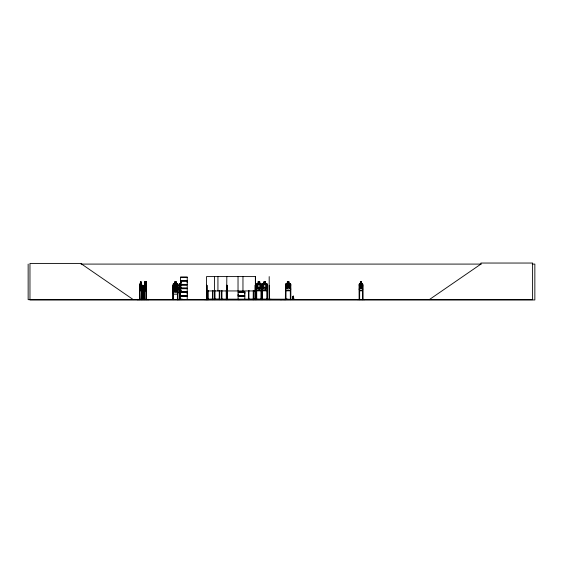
<?xml version="1.0" encoding="UTF-8"?>
<svg xmlns="http://www.w3.org/2000/svg" width="563" height="563" viewBox="0 0 563 563"><rect width="100%" height="100%" fill="white"/><g stroke="black" fill="none" stroke-linecap="round" stroke-linejoin="round"><path stroke-width="0.84" d="M187.226 294.027L187.226 292.373L180.519 292.373M187.226 282.739L187.226 281.092L180.519 281.092M238.114 295.674L238.114 292.373L244.828 292.373L244.821 295.674L238.114 295.674L238.121 294.027M244.821 294.027L244.821 292.373M271.978 299.389L262.59 299.284M293.07 299.615L293.21 296.215L292.908 299.615M140.426 283.611L139.751 284.266L139.983 290.726L141.496 290.726L141.714 284.231L141.017 283.611M141.496 290.726L141.665 288.974M144.529 299.586L144.719 281.845L146.289 281.845M144.557 283.597L144.775 281.845M143.868 297.679L143.861 290.557M144.142 295.927L143.924 297.679L142.355 297.679M238.086 299.537L238.121 296.335L244.828 296.335L244.828 299.516L238.1 299.65M136.999 299.65L148.963 299.65M137.09 299.389L148.878 299.622M139.511 299.615L139.941 299.136M144.431 299.65L144.424 299.136M292.619 299.615L293.133 296.215L293.851 299.615M292.5 299.615L293.091 296.215M181.891 299.65L181.948 299.136M182.004 299.615L182.088 299.136L182.116 299.657M359.539 290.726L362.375 290.726L362.783 284.231L362.741 299.657M362.375 290.726L362.783 288.974M181.349 281.901L180.561 281.901L180.216 284.259L180.744 286.271L180.23 288.376L180.913 286.658M208.437 299.615L204.587 299.622L212.399 299.284M142.418 290.557L142.179 291.212L142.425 290.621M146.225 288.967L146.464 288.312M177.422 294.111L177.978 292.401M177.458 294.168L178.049 292.408L178.028 284.231L177.422 283.611L176.339 283.611M175.501 285.814L175.572 285.758M178.028 288.974L177.436 290.726L173.517 290.726L173.003 288.974L173.538 290.726M260.943 290.726L261.577 288.967M267.404 288.967L266.771 290.726L262.625 290.726L262.084 288.974M290.839 288.974L290.234 290.726L286.088 290.726L285.54 288.974M171.982 299.389L184.46 299.615M173.503 299.622L173.481 299.136L172.855 299.136M180.047 283.611L179.801 299.657M180.061 283.668L179.759 299.65M207.599 299.368L207.67 290.374M226.439 299.136L226.439 299.657L226.474 285.314L227.311 285.314L227.368 299.657M226.607 285.314L226.664 299.657L226.826 276.595M248.374 299.615L248.473 290.374M256.109 299.389L256.221 285.314L256.707 285.314L256.707 299.657M261.858 299.65L262.084 284.238L262.639 283.611L263.906 283.611M145.824 288.903L146.148 285.019L145.824 283.611L145.219 283.611L145.198 290.726M359.159 299.657L359.215 284.238L359.595 283.611M359.215 284.238L359.616 283.668M180.491 288.249L187.233 288.404M173.059 287.679L173.587 287.046L174.72 287.046L174.706 285.279L176.388 285.279L176.388 287.046L177.465 287.046L178.049 287.672M174.755 287.109L173.925 287.693L173.925 290.987L174.755 292.401L176.31 292.401L177.141 290.987L177.141 287.693L176.31 287.109M429.245 299.657L480.929 264.089L480.929 263.041L532.605 263.041L532.605 299.657L28.15 299.657L28.15 264.089M258.072 283.668L257.192 284.259L257.192 287.552L258.072 288.967L259.726 288.967L260.606 287.552L260.606 284.259L259.726 283.668M263.906 283.668L263.02 284.259L263.02 287.552L263.906 288.967L265.553 288.967L266.433 287.552L266.433 284.259L265.553 283.668M357.188 299.622L364.838 299.657M208.275 299.622L208.155 290.374M80.988 264.089L481.196 264.089M532.211 264.089L534.85 264.089L534.85 299.959L29.966 299.959L29.966 263.414L81.649 263.414L81.649 264.089L133.325 299.657M180.512 277.116L187.233 277.116M180.526 277.446L187.226 277.446M180.47 280.656L187.275 280.656M180.47 280.86L187.275 280.86M181.377 281.845L180.533 281.845L180.561 283.668M362.319 283.611L362.741 284.259L362.361 283.611L361.552 283.611L361.594 281.845L360.362 281.845L360.362 283.611M140.398 281.901L141.053 281.901M144.74 281.901L146.274 281.901M176.303 281.901L174.727 281.901L174.748 283.668L173.911 284.259L173.911 287.552L174.748 288.967L176.303 288.967L177.141 287.552L177.141 284.259L176.303 283.668L176.36 281.845L174.671 281.845L174.671 283.611L173.531 283.611L173.003 284.238L172.975 299.657L172.911 285.314L173.432 285.314M258.072 281.901L259.726 281.901L259.754 290.726M265.553 281.901L263.906 281.901L263.906 290.726M289.016 281.901L287.369 281.901L287.369 283.668L286.483 284.259L286.483 287.552L287.369 288.967L289.016 288.967L289.896 287.552L289.896 284.259L289.016 283.668L289.072 281.845L287.306 281.845L287.306 283.611L286.103 283.611L285.54 284.238L285.357 299.361M360.404 281.901L361.552 281.901M140.94 282.197L140.56 282.197L140.94 282.788M181.216 282.197L180.744 282.197L180.744 282.788L181.216 282.788M146.232 281.845L146.486 288.333M179.998 283.611L180.589 283.611M258.072 283.611L256.812 283.611L256.249 284.238L256.249 288.974L256.798 290.726L260.972 290.726M259.754 283.604L260.95 283.604L261.577 284.301M265.581 283.604L266.785 283.682L262.668 283.668L262.14 284.266L262.14 288.967M289.072 283.611L290.212 283.611L290.839 284.231L290.832 299.657M359.553 283.611L360.404 283.611M141.482 283.668L139.941 283.668L139.73 284.238L139.744 299.657L139.793 299.136M173.559 283.668L177.415 283.668L177.957 284.259L177.915 299.657M180.005 283.668L181.349 283.668M256.841 283.668L260.95 283.604M359.574 283.668L362.347 283.668M181.349 284.259L180.61 284.259L180.61 287.552L181.349 287.552M258.072 284.259L259.726 284.259M263.906 284.259L265.553 284.259M180.519 284.385L187.233 284.385L187.233 281.092M180.47 284.618L187.275 284.618M180.47 284.822L187.275 284.822M180.519 285.054L187.233 285.054L187.233 288.228L180.512 288.228L187.226 288.143M141.637 285.314L141.496 299.657M174.755 285.342L176.332 285.342M177.957 285.314L177.436 285.314L177.38 299.629L177.38 299.136L178.007 299.136L178.007 299.657M206.53 285.314L207.001 285.314L207.043 299.657M261.485 285.314L261 285.314L260.943 299.657M262.048 285.314L262.534 285.314L262.478 299.657M267.319 285.314L266.827 285.314L266.883 299.657M269.191 285.314L269.374 299.657M285.511 285.314L285.997 285.314L285.997 299.657M290.782 285.314L290.297 285.314L290.346 299.657M359.194 285.314L359.666 285.314M173.594 287.109L177.444 287.109L177.992 287.693M258.072 287.552L259.726 287.552M263.906 287.552L265.553 287.552M180.512 288.523L187.233 288.538L187.226 291.711L180.519 291.711M180.526 288.728L187.226 288.728M142.819 288.854L143.481 288.854M144.74 288.903L146.274 288.903M144.726 288.967L145.198 288.967M145.789 288.967L146.281 288.967M179.745 288.974L180.04 290.726M181.349 288.967L180.61 288.967L180.216 287.552L180.294 284.224L180.899 285.87M359.173 288.974L359.588 290.726M142.362 290.557L142.854 290.557M143.445 290.557L143.917 290.557M139.941 290.67L141.482 290.67M142.369 290.621L143.91 290.621M145.17 290.67L145.824 290.67M173.559 290.67L177.415 290.67M180.005 290.67L181.272 290.67M260.901 290.67L256.841 290.67L256.313 288.967M262.668 290.67L266.728 290.67M286.131 290.67L290.191 290.67M359.574 290.67L362.347 290.67M145.845 290.726L145.148 290.726L145.148 288.967M179.984 290.726L181.279 290.726M206.53 290.944L255.525 290.944M238.114 291.711L244.828 291.711M180.47 291.944L187.275 291.944M238.065 291.944L244.877 291.944M180.47 292.148L187.275 292.148M238.065 292.148L244.877 292.148M173.038 292.408L173.573 294.168L177.479 294.168M180.519 295.674L187.233 295.674L187.233 292.373M142.214 295.92L142.411 297.679M180.47 295.899L187.275 295.899M238.065 295.899L244.877 295.899M180.47 296.103L187.275 296.103M238.065 296.103L244.877 296.103M180.519 296.335L187.233 296.335L187.233 299.516L177.078 299.65L187.226 299.425M141.25 299.136L141.686 299.136M141.932 299.136L142.355 299.657L142.319 285.314L141.939 299.657L142.073 299.136M143.678 299.136L144.114 299.136M144.276 299.136L144.698 299.657L144.67 285.314L144.283 299.657M146.021 299.136L146.457 299.136M179.52 299.136L179.991 299.136M290.832 299.136L290.241 299.136L290.241 299.657M359.159 299.136L359.701 299.136L359.701 299.657M362.917 299.136L362.375 299.136L362.375 299.657M148.857 299.361L137.105 299.657M215.031 299.284L219.218 299.284M221.991 299.284L228.874 299.615M249.015 299.284L260.943 299.284M286.053 299.284L290.241 299.284M238.121 299.425L244.821 299.425M213.011 299.586L212.99 299.136M219.844 299.615L219.816 299.136M261.612 299.615L261.542 299.136M179.646 299.615L179.562 285.314L179.949 285.314L179.97 299.657M290.782 284.259L290.191 283.668L286.131 283.668L285.603 284.266L285.603 288.967M266.756 283.611L267.404 284.301M144.093 299.615L144.065 285.314L143.713 290.374M143.861 299.615L143.868 299.136M143.481 290.621L143.797 294.505L143.481 295.913L142.875 295.913L142.854 288.791M144.522 288.319L144.782 288.967M173.615 294.111L173.094 292.401L173.115 287.7M359.257 288.967L359.616 290.67M293.351 296.215L293.97 299.615M143.945 299.629L143.896 285.314M146.218 281.901L146.415 283.611M293.562 299.615L293.288 296.215L293.33 297.911M362.917 299.657L362.882 285.314L362.417 285.314L362.417 299.657M362.663 299.136L362.685 299.657M362.551 290.374L362.516 299.657M361.552 281.845L362.108 287.552L361.509 288.967L360.404 288.967L359.806 287.552L359.806 284.259L360.404 283.668L360.404 281.845M359.666 290.374L359.644 299.657M359.525 285.314L359.56 299.657M359.447 299.136L359.391 299.657L359.257 284.266M290.726 299.136L290.726 299.657M288.115 299.657L288.115 299.213L206.48 299.136L206.487 299.657M287.067 299.213L287.067 299.657M286.053 299.136L286.053 299.657M285.765 299.657L283.555 299.657M285.568 299.136L285.568 299.657M282.274 299.657L280.036 299.657M270.353 299.213L270.353 299.657M269.191 276.595L269.191 299.657M269.135 299.136L269.135 299.657M267.404 284.224L267.404 289.044M267.376 284.231L267.355 299.657M267.256 299.136L267.256 299.657M266.778 299.136L266.771 299.657M265.581 290.726L265.609 281.845L263.843 281.845L263.843 283.611M262.59 299.136L262.59 299.657M262.105 299.136L262.105 299.657M261.577 284.224L261.577 289.044M261.485 284.259L261.429 299.657M261.056 299.136L261.056 299.657M259.81 283.682L259.782 281.845L258.016 281.845L258.072 290.726M256.763 299.136L256.763 299.657M256.278 299.136L256.278 299.657M255.553 299.657L255.553 285.314L255.039 285.314L254.983 299.657M255.468 299.657L255.525 276.595L206.53 276.595L206.53 299.657M255.37 276.595L255.363 299.657M255.25 299.213L255.25 299.657M255.095 299.136L255.095 299.657M254.3 299.213L254.3 299.657M253.8 299.136L253.8 299.657M253.744 290.374L253.688 299.657M253.315 299.136L253.315 299.657M253.259 290.374L253.202 299.657M249.015 299.136L249.015 299.657M248.959 290.374L248.909 299.657M248.529 299.136L248.529 299.657M242.963 276.595L242.963 290.944M238.029 276.595L238.029 290.944M227.255 299.136L227.255 299.657M226.952 285.314L226.952 299.657M226.692 299.136L226.755 299.657M226.235 290.374L226.291 299.657M226.178 299.136L226.178 299.657M221.991 299.136L221.991 299.657M221.935 290.374L221.935 299.657M221.449 290.374L221.414 299.657L221.393 299.136M219.76 290.374L219.704 299.657M219.331 299.136L219.331 299.657M219.274 290.374L219.218 299.657M217.937 276.595L217.937 290.944M214.975 290.374L215.031 299.657M214.918 299.136L214.925 299.657M214.489 290.374L214.489 299.657L214.433 299.136M214.447 276.595L214.447 290.944M212.941 290.374L212.884 299.657M212.504 299.136L212.511 299.657M212.455 290.374L212.399 299.657M208.465 299.657L204.615 299.586M208.099 299.136L208.099 299.657M207.726 299.136L207.726 299.657M206.867 285.314L206.91 299.657M206.79 299.136L206.811 299.657M206.656 285.314L206.741 299.657M181.87 299.136L181.842 299.657M181.68 299.136L181.68 299.657M177.831 299.136L177.824 299.657M177.57 299.136L177.556 299.657M173.369 285.314L173.425 299.657M173.298 299.136L173.305 299.657M146.436 283.597L146.415 299.657M146.239 285.314L146.281 299.657M146.162 299.136L146.211 299.657M146.063 288.685L146.042 299.657M145.768 288.903L145.789 290.726M143.713 297.13L143.692 299.657M143.424 290.621L143.502 288.791L142.798 288.791L142.798 290.557M142.143 285.314L142.115 299.657M141.672 299.136L141.658 299.657L141.637 284.259M141.39 299.136L141.39 299.657M141.292 289.53L141.271 299.657M141.074 283.611L141.074 281.845L140.37 281.845L140.447 288.967L141.053 288.967L141.369 287.552L141.017 281.845M139.913 299.657L139.547 285.314L139.645 299.657M252.773 299.586L258.15 299.361L252.773 299.657M141.243 288.305L140.68 286.658C139.92 292.774 139.884 279.973 140.666 285.87C141.749 281.528 140.384 287.327 141.243 288.305M143.664 295.258L143.108 293.604C142.319 299.727 142.319 286.926 143.093 292.816C144.177 288.474 142.805 294.28 143.664 295.258M144.888 284.202C145.711 285.181 144.388 291.064 145.458 286.701C146.246 292.598 146.19 279.804 145.444 285.92L144.888 284.202M362.058 288.305L361.671 288.362L361.024 286.658L359.989 288.376L360.77 286.271L360.088 284.224L361.003 285.87L362.009 284.252L361.256 286.278L362.058 288.305M177.021 291.747L176.486 291.796L175.572 290.093C174.91 292.901 172.961 291.852 175.213 289.706C173.01 287.693 174.973 286.623 175.543 289.305C176.085 286.623 178.175 287.679 175.902 289.72L177.021 291.747M176.965 288.305L176.388 288.312L175.522 286.658L174.6 288.362L174.058 288.376L175.149 286.271C172.911 284.118 174.966 283.273 175.536 285.934C175.959 283.182 178.147 284.202 175.839 286.278L176.965 288.305M289.734 288.305L289.171 288.362L288.2 286.658C287.433 289.347 285.413 288.77 287.82 286.271C285.483 284.245 287.566 283.189 288.165 285.87C288.833 283.33 290.944 283.865 288.552 286.278L289.734 288.305M187.233 277.242L180.512 277.235L180.526 280.43L187.233 280.43L187.233 277.249M176.029 282.197L175.023 282.197L175.023 282.788L176.029 282.788L176.029 282.197M259.43 282.197L258.368 282.197L258.368 282.788L259.43 282.788L259.43 282.197M265.257 282.197L264.202 282.197L264.202 282.788L265.257 282.788L265.257 282.197M288.72 282.197L287.658 282.197L287.658 282.788L288.72 282.788L288.72 282.197M361.312 282.197L360.601 282.197L360.601 282.788L361.312 282.788L361.312 282.197M141.053 284.259L140.447 284.259L140.447 287.552L141.053 287.552L141.053 284.259M176.303 284.259L174.748 284.259L174.748 287.552L176.303 287.552L176.303 284.259M289.016 284.259L287.369 284.259L287.369 287.552L289.016 287.552L289.016 284.259M361.509 284.259L360.404 284.259L360.404 287.552L361.509 287.552L361.509 284.259M145.824 285.019L145.219 285.019L145.219 288.319L145.824 288.319L145.824 285.019M176.036 285.638L175.037 285.638L175.037 286.222L176.036 286.222L176.036 285.638M176.31 287.693L174.755 287.693L174.755 290.987L176.31 290.987L176.31 287.693M143.368 289.15L142.981 289.734L143.368 289.15M145.718 289.79L145.331 290.374L145.718 289.79M143.481 291.205L142.875 291.205L142.875 294.505L143.481 294.505L143.481 291.205"/></g></svg>
